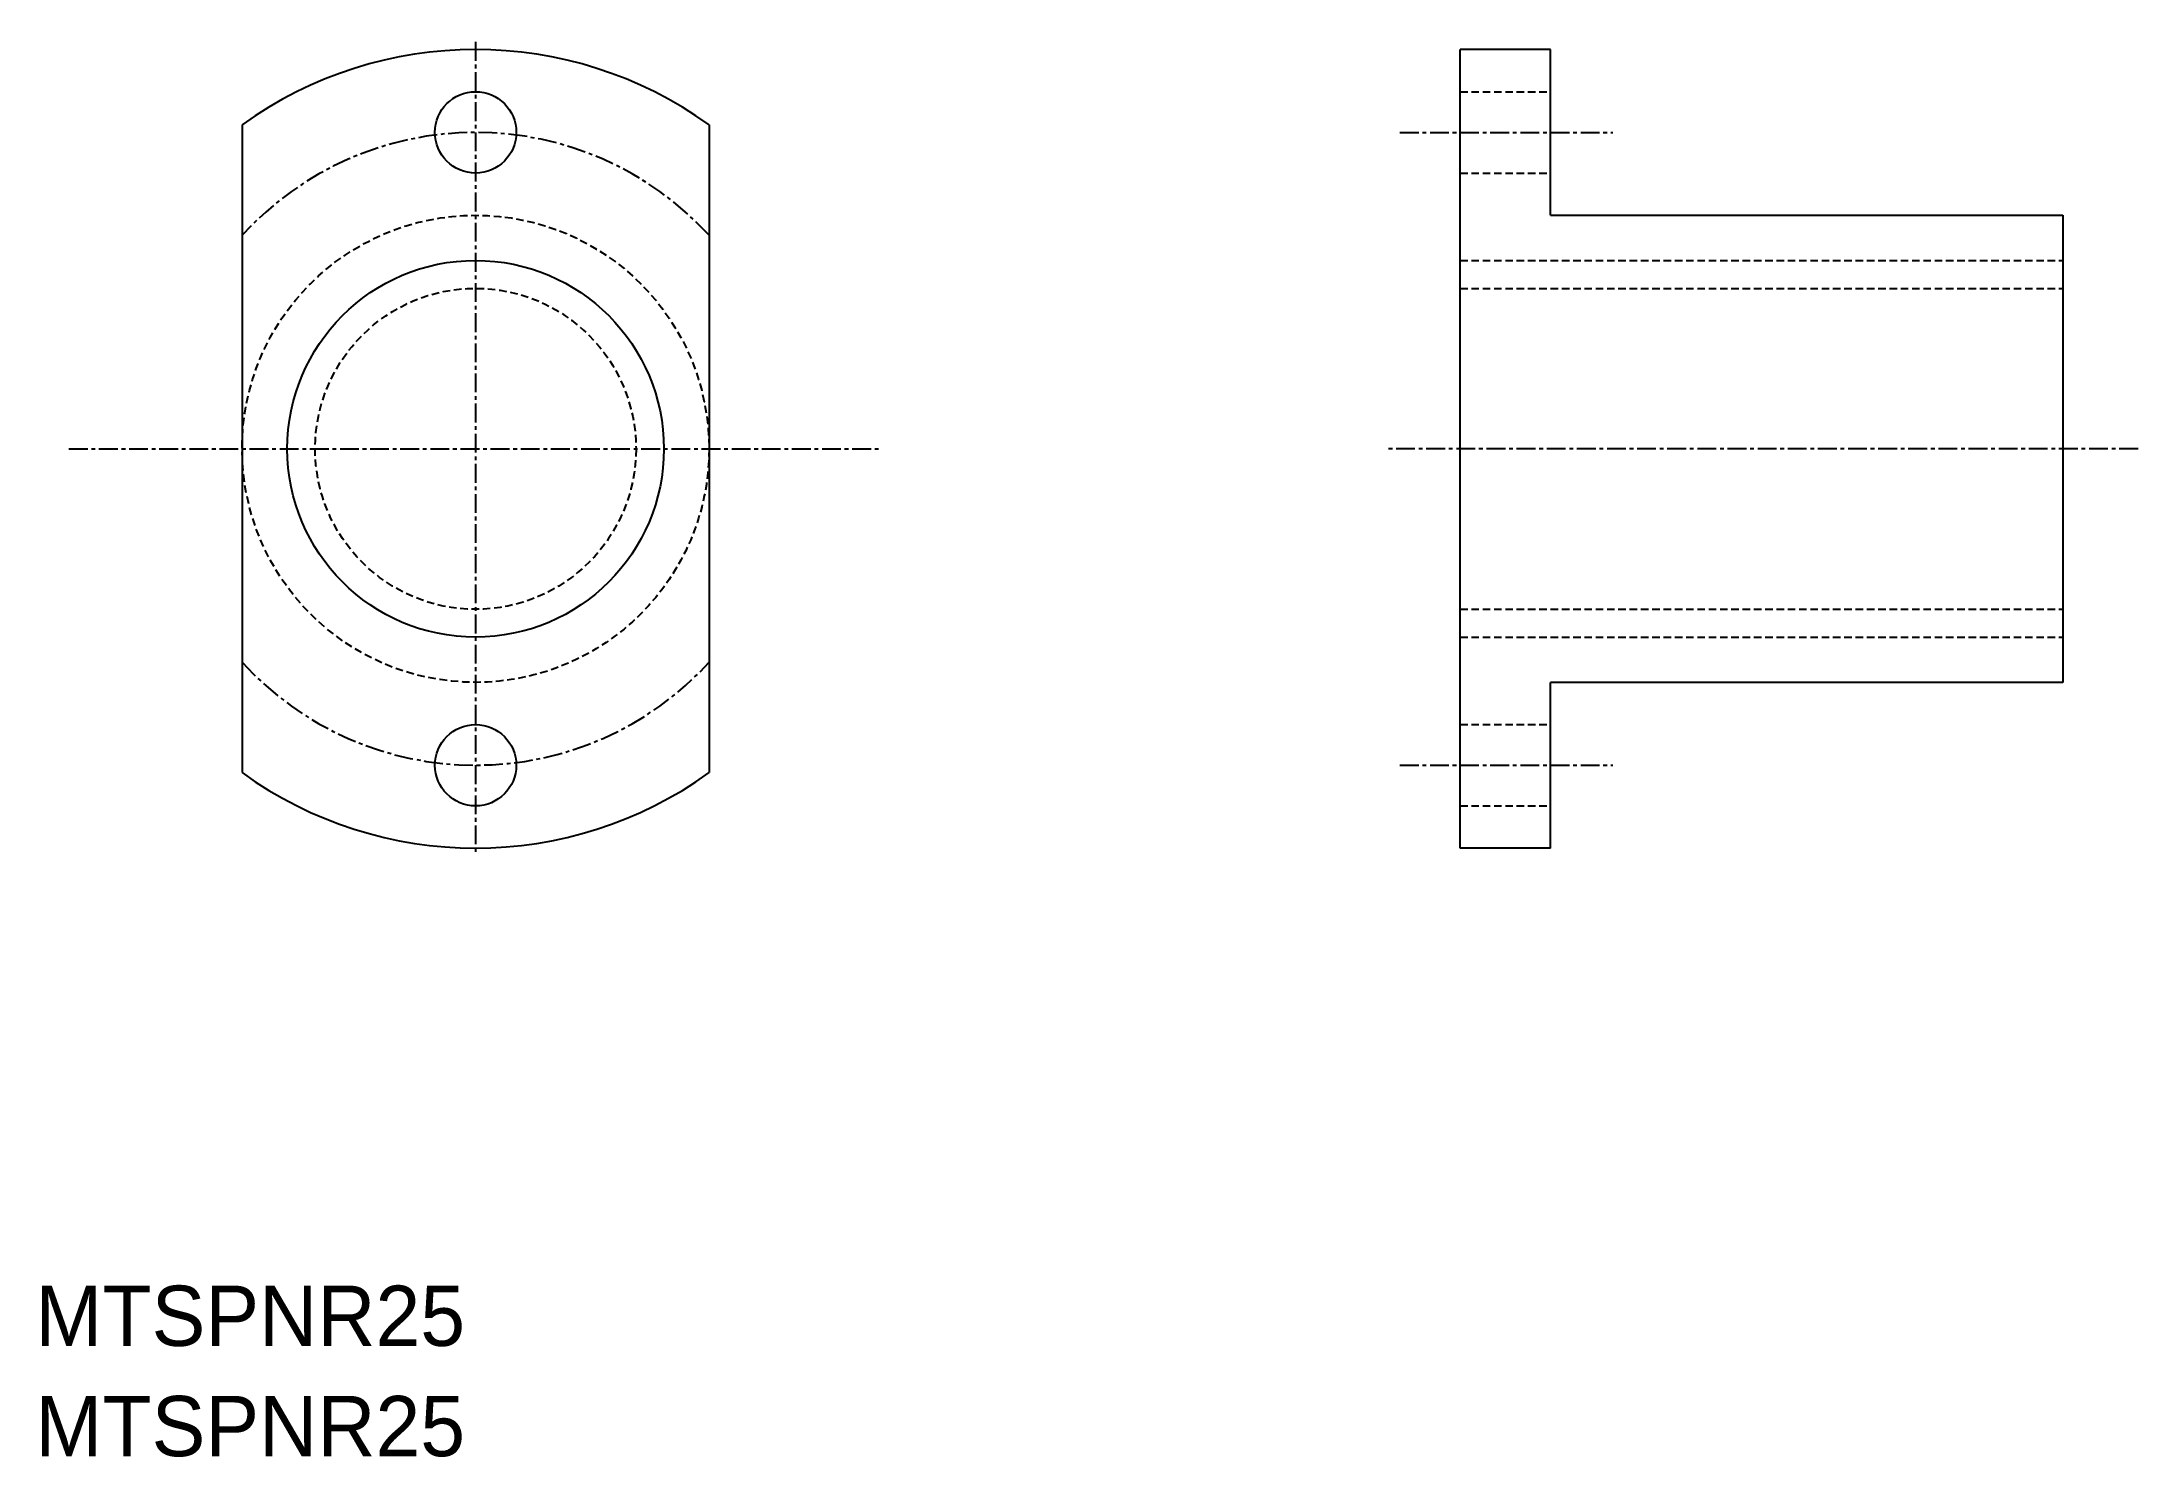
# Model space of a CAD drawing. Extents: x 444 to 584, y 140 to 234.
import ezdxf

# ---------------------------------------------------------------- set-up
doc = ezdxf.new("R2010")
doc.units = 0
doc.linetypes.add('CENTER', pattern=[2, 1.25, -0.25, 0.25, -0.25])
doc.linetypes.add('DASHED', pattern=[0.75, 0.5, -0.25])
doc.layers.get('0').update_dxf_attribs({"linetype": 'CONTINUOUS'})
doc.layers.add('CENTER', color=1, linetype='CENTER')

msp = doc.modelspace()

# ---------------------------------------------------------------- linework, layer by layer
at = {"color": 7, "linetype": 'CONTINUOUS'}
for p, q in [((538.55, 180.44), (538.55, 233.44)), ((544.55, 233.44), (538.55, 233.44)), ((544.55, 222.44), (544.55, 233.44)), ((457.69, 228.44), (457.69, 185.45)), ((488.69, 228.44), (488.69, 185.45)), ((544.55, 222.44), (578.55, 222.44)), ((578.55, 222.44), (578.55, 191.44)), ((578.55, 191.44), (544.55, 191.44)), ((544.55, 180.44), (544.55, 191.44)), ((544.55, 180.44), (538.55, 180.44))]:
    msp.add_line(p, q, dxfattribs=at)
at = {"color": 3, "linetype": 'DASHED'}
for p, q in [((538.55, 230.64), (544.55, 230.64)), ((538.55, 225.24), (544.55, 225.24)), ((538.55, 219.44), (578.55, 219.44)), ((538.55, 217.59), (578.55, 217.59)), ((538.55, 196.29), (578.55, 196.29)), ((538.55, 194.44), (578.55, 194.44)), ((538.55, 188.64), (544.55, 188.64)), ((538.55, 183.24), (544.55, 183.24))]:
    msp.add_line(p, q, dxfattribs=at)
at = {"color": 7, "linetype": 'CONTINUOUS'}
for centre, radius in [((473.19, 227.94), 2.7), ((473.19, 206.94), 12.5), ((473.19, 185.94), 2.7)]:
    msp.add_circle(centre, radius, dxfattribs=at)
at = {"color": 3, "linetype": 'DASHED'}
for radius in [15.5, 10.65]:
    msp.add_circle((473.19, 206.94), radius, dxfattribs=at)
at = {"color": 7, "linetype": 'CONTINUOUS'}
for start, end in [(54.2037, 125.7963), (234.2037, 305.7963)]:
    msp.add_arc((473.19, 206.94), 26.5, start, end, dxfattribs=at)
at = {"layer": 'CENTER', "color": 1, "linetype": 'CENTER'}
for p, q in [((473.19, 233.94), (473.19, 179.94)), ((534.55, 227.94), (548.69, 227.94)), ((446.19, 206.94), (500.19, 206.94)), ((583.55, 206.94), (533.55, 206.94)), ((534.55, 185.94), (548.69, 185.94))]:
    msp.add_line(p, q, dxfattribs=at)
for start, end in [(42.4306, 137.5694), (222.4306, 317.5694)]:
    msp.add_arc((473.19, 206.94), 21, start, end, dxfattribs=at)

# ---------------------------------------------------------------- texts
at = {"color": 7, "linetype": 'CONTINUOUS'}
for p in [(443.96, 147.4), (443.96, 140.08)]:
    msp.add_text('MTSPNR25', height=4, dxfattribs=at).set_placement(p)

doc.saveas('drawing.dxf')
